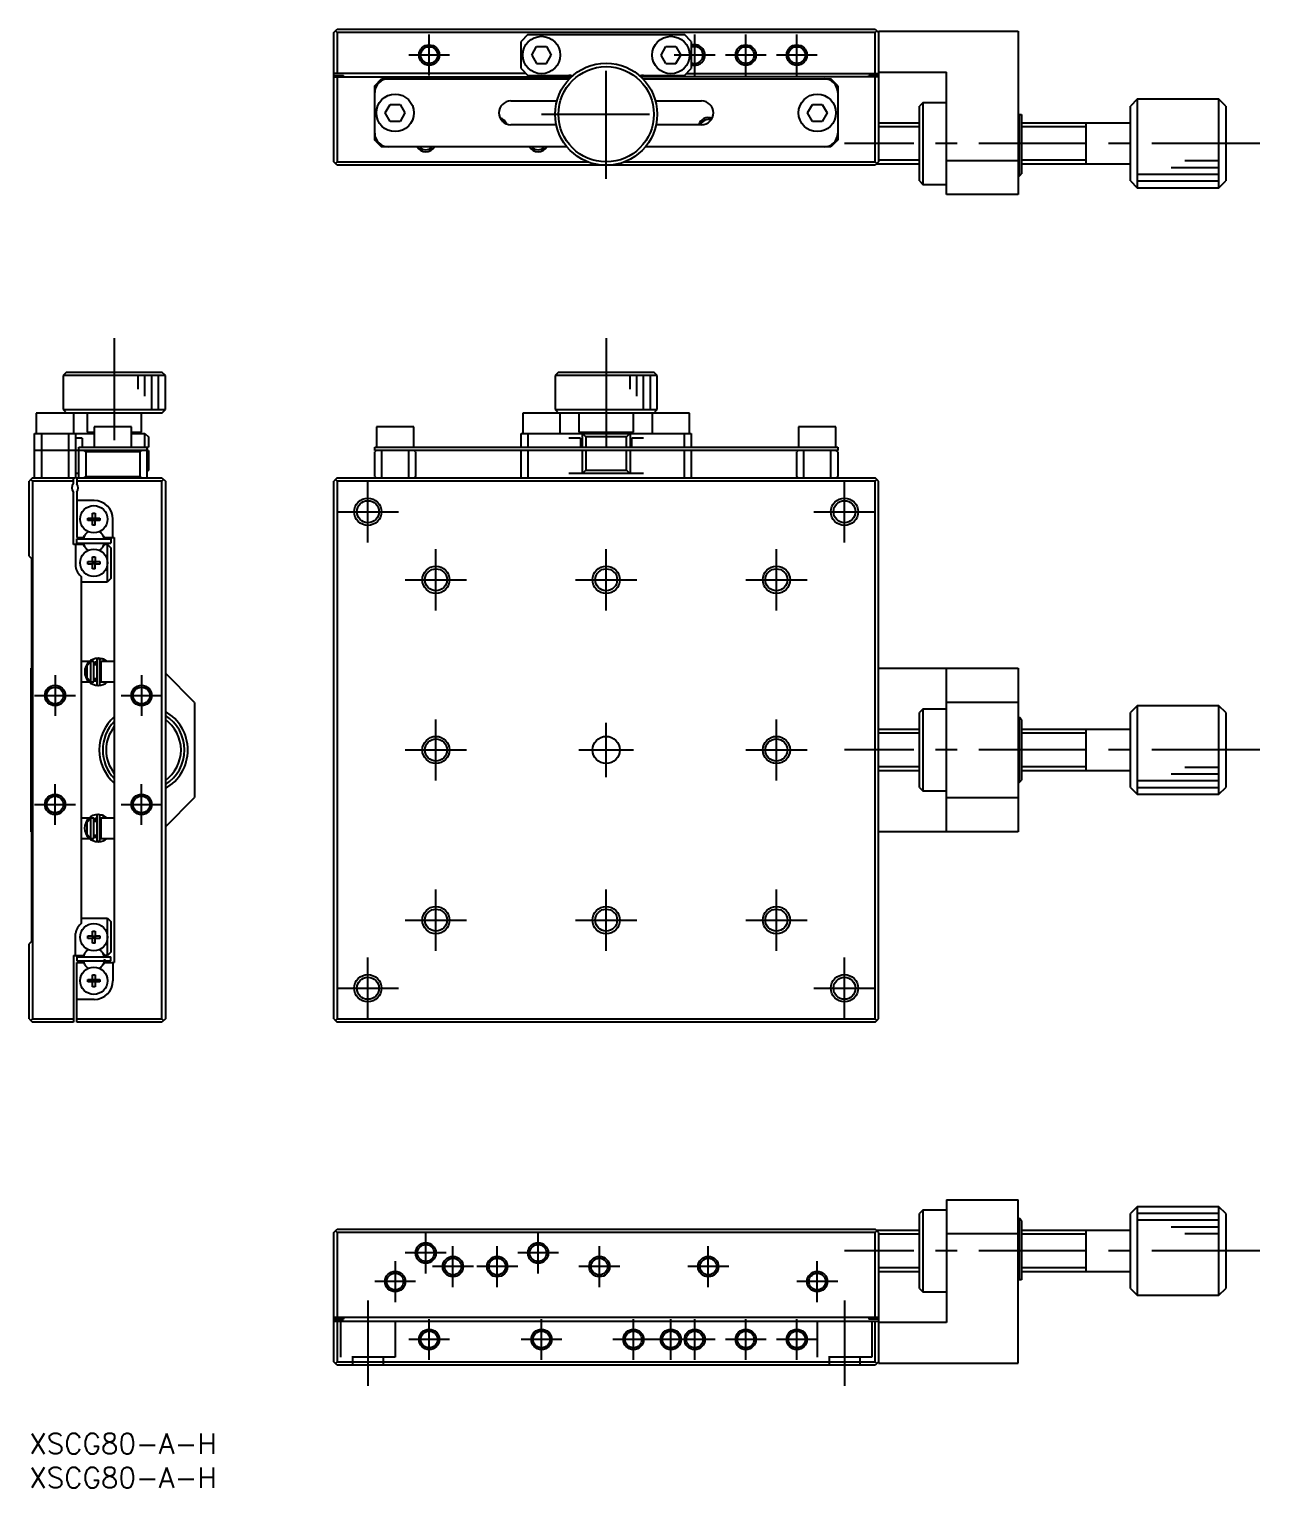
# Model space of a CAD drawing. Extents: x 0 to 374, y -8 to 206.
# Drawn here: x 0 to 180.7, y -8 to 206.3 of the extents above; entities that cross this region are included whole.
import ezdxf

# ---------------------------------------------------------------- set-up
doc = ezdxf.new("R2010")
doc.units = 0
doc.header["$LTSCALE"] = 0.5
doc.linetypes.add('CENTER', pattern=[50.8, 31.75, -6.35, 6.35, -6.35])
doc.linetypes.add('DASHED', pattern=[19.05, 12.7, -6.35])
for name, color, linetype in [('MSM_CENTER', 1, 'CENTER'), ('MSM_CONTINUOUS', 7, 'CONTINUOUS'), ('MSM_DASHED', 4, 'DASHED'), ('MSM_NARROW', 5, 'CONTINUOUS'), ('MSM_PART_NUMBER', 7, 'CONTINUOUS')]:
    doc.layers.add(name, color=color, linetype=linetype)
doc.styles.get("Standard").update_dxf_attribs({"font": 'txt.shx', "height": 3, "bigfont": 'bigfont.shx'})

# ---------------------------------------------------------------- blocks, each defined once
blk = doc.blocks.new('*U2')
at = {"layer": 'MSM_PART_NUMBER'}
blk.add_text('XSCG80-A-H', height=3, dxfattribs=at).set_placement((0, -3))
blk = doc.blocks.new('*U3')
at = {"layer": 'MSM_PART_NUMBER'}
blk.add_text('XSCG80-A-H', height=3, dxfattribs=at).set_placement((0, -8))

msp = doc.modelspace()

# ---------------------------------------------------------------- linework, layer by layer
at = {"layer": 'MSM_CENTER'}
for p, q in [((58.744929, 199.499999), (58.744929, 205.500001)), ((97.744929, 199.499999), (97.744929, 205.500001)), ((105.244929, 199.499999), (105.244929, 205.500001)), ((112.744929, 199.499999), (112.744929, 205.500001)), ((61.744931, 202.5), (55.744928, 202.5)), ((84.744929, 184.3), (84.744929, 203.3)), ((100.744931, 202.5), (94.744928, 202.5)), ((108.244931, 202.5), (102.244928, 202.5)), ((115.744931, 202.5), (109.744928, 202.5)), ((75.244929, 193.8), (94.244929, 193.8)), ((180.744929, 189.5), (119.744929, 189.5)), ((12.5, 160.9), (12.5, 145.9)), ((84.744929, 160.9), (84.744929, 144.9)), ((49.744931, 130.899995), (49.744931, 139.899998)), ((119.744927, 130.899995), (119.744927, 139.899998)), ((45.244929, 135.399998), (54.244931, 135.399998)), ((115.244925, 135.399998), (124.24493, 135.399998)), ((59.744931, 120.899994), (59.744931, 129.899996)), ((84.744929, 120.899994), (84.744929, 129.899996)), ((109.744927, 120.899994), (109.744927, 129.899996)), ((55.244929, 125.399996), (64.244931, 125.399996)), ((80.244927, 125.399996), (89.244929, 125.399996)), ((105.244925, 125.399996), (114.244927, 125.399996)), ((3.8, 111.400001), (3.8, 105.4)), ((16.5, 111.400001), (16.5, 105.4)), ((0.799999, 108.4), (6.800001, 108.4)), ((13.499999, 108.4), (19.500001, 108.4)), ((59.744931, 95.899998), (59.744931, 104.9)), ((84.744929, 96.4), (84.744929, 104.4)), ((109.744927, 95.899998), (109.744927, 104.9)), ((55.244929, 100.4), (64.244931, 100.4)), ((80.744929, 100.4), (88.744929, 100.4)), ((105.244925, 100.4), (114.244927, 100.4)), ((180.744929, 100.4), (119.744929, 100.4)), ((3.799998, 89.400001), (3.8, 95.400002)), ((16.499998, 89.400001), (16.5, 95.400002)), ((0.799998, 92.400002), (6.8, 92.400001)), ((13.499998, 92.400002), (19.5, 92.400001)), ((59.744931, 70.9), (59.744931, 79.900002)), ((84.744929, 70.9), (84.744929, 79.900002)), ((109.744927, 70.9), (109.744927, 79.900002)), ((55.244929, 75.400002), (64.244931, 75.400002)), ((80.244927, 75.400002), (89.244929, 75.400002)), ((105.244925, 75.400002), (114.244927, 75.400002)), ((49.744931, 60.899994), (49.744931, 69.899996)), ((119.744927, 60.899994), (119.744927, 69.899996)), ((45.244929, 65.399996), (54.244931, 65.399996)), ((115.244925, 65.399996), (124.24493, 65.399996)), ((58.244929, 23.499999), (58.244929, 29.500001)), ((74.744929, 23.499999), (74.744929, 29.500001)), ((61.244931, 26.5), (55.244928, 26.5)), ((62.244929, 21.499999), (62.244929, 27.500001)), ((68.744929, 21.499999), (68.744929, 27.500001)), ((77.744931, 26.5), (71.744928, 26.5)), ((83.744929, 21.499999), (83.744929, 27.500001)), ((99.744929, 21.499999), (99.744929, 27.500001)), ((180.744929, 26.8), (119.744929, 26.8)), ((53.744929, 25.3), (53.744929, 19.300001)), ((65.244931, 24.5), (59.244928, 24.5)), ((71.744931, 24.5), (65.744928, 24.5)), ((86.744931, 24.5), (80.744928, 24.5)), ((102.744931, 24.5), (96.744928, 24.5)), ((115.744929, 19.299999), (115.744929, 25.300001)), ((56.744928, 22.3), (50.744929, 22.3)), ((118.744931, 22.3), (112.744928, 22.3)), ((49.744929, 19.5), (49.744929, 7)), ((119.744929, 19.5), (119.744929, 7)), ((58.744929, 10.799999), (58.744929, 16.800001)), ((75.244929, 10.799999), (75.244929, 16.800001)), ((88.744929, 10.799999), (88.744929, 16.800001)), ((94.244929, 10.799999), (94.244929, 16.800001)), ((97.744929, 10.799999), (97.744929, 16.800001)), ((105.244929, 10.799999), (105.244929, 16.800001)), ((112.744929, 10.799999), (112.744929, 16.800001)), ((61.744931, 13.8), (55.744928, 13.8)), ((78.244931, 13.8), (72.244928, 13.8)), ((100.744931, 13.8), (85.744928, 13.8)), ((108.244931, 13.8), (102.244928, 13.8)), ((115.744931, 13.8), (109.744928, 13.8))]:
    msp.add_line(p, q, dxfattribs=at)
at = {"layer": 'MSM_CONTINUOUS'}
for p, q in [((44.744929, 205.8), (45.244929, 206.3)), ((44.744929, 186.8), (44.744929, 205.8)), ((45.244929, 205.8), (44.994929, 206.05)), ((45.244929, 206.3), (124.244929, 206.3)), ((45.244929, 205.8), (45.244929, 199.8)), ((124.244929, 205.8), (45.244929, 205.8)), ((124.244929, 206.3), (124.744929, 205.8)), ((124.494929, 206.05), (124.244929, 205.8)), ((124.244929, 199.8), (124.244929, 205.8)), ((124.744929, 206), (145.244929, 206)), ((124.744929, 206), (124.744929, 186.8)), ((145.244929, 206), (145.244929, 182)), ((73.244929, 205.5), (72.244929, 204.5)), ((72.244929, 200.5), (72.244929, 204.5)), ((73.244929, 205.5), (96.244929, 205.5)), ((73.801554, 202.5), (74.523242, 203.75)), ((74.523242, 203.75), (75.966617, 203.75)), ((75.966617, 203.75), (76.688305, 202.5)), ((92.801554, 202.5), (93.523242, 203.75)), ((93.523242, 203.75), (94.966617, 203.75)), ((94.966617, 203.75), (95.688305, 202.5)), ((97.244929, 204.5), (96.244929, 205.5)), ((97.244929, 204.5), (97.244929, 200.5)), ((73.801554, 202.5), (74.523242, 201.25)), ((75.966617, 201.25), (76.688305, 202.5)), ((93.523242, 201.25), (92.801554, 202.5)), ((94.966617, 201.25), (95.688305, 202.5)), ((72.944929, 199.8), (44.744929, 199.8)), ((44.744929, 199.5), (46.144929, 199.5)), ((44.744929, 199.3), (79.64591, 199.3)), ((45.244929, 199.3), (45.244929, 186.8)), ((46.144929, 199.3), (46.144929, 199.5)), ((72.244929, 200.5), (73.244929, 199.5)), ((73.244929, 199.5), (79.244929, 199.5)), ((74.523242, 201.25), (75.966617, 201.25)), ((124.744929, 199.3), (89.843949, 199.3)), ((90.244929, 199.5), (96.244929, 199.5)), ((93.523242, 201.25), (94.966617, 201.25)), ((96.244929, 199.5), (97.244929, 200.5)), ((96.544929, 199.8), (124.744929, 199.8)), ((124.744929, 199.5), (123.344929, 199.5)), ((123.344929, 199.3), (123.344929, 199.5)), ((124.244929, 186.8), (124.244929, 199.3)), ((124.744929, 200), (134.744929, 200)), ((134.744929, 182), (134.744929, 200)), ((50.744929, 198), (51.744929, 199)), ((50.744929, 190), (50.744929, 198)), ((50.944929, 198.2), (50.944929, 197.87178)), ((51.744929, 199), (79.340302, 199)), ((90.149557, 199), (117.744929, 199)), ((118.744929, 198), (117.744929, 199)), ((118.544929, 197.87178), (118.544929, 198.2)), ((118.744929, 198), (118.744929, 190)), ((52.301554, 194), (53.023242, 195.25)), ((53.023242, 195.25), (54.466617, 195.25)), ((54.466617, 195.25), (55.188305, 194)), ((70.744929, 195.75), (77.502865, 195.75)), ((91.986994, 195.75), (98.744929, 195.75)), ((114.301554, 194), (115.023242, 195.25)), ((115.023242, 195.25), (116.466617, 195.25)), ((116.466617, 195.25), (117.188305, 194)), ((131.244929, 195.5), (130.744929, 195)), ((131.244929, 195.5), (131.244929, 183.5)), ((134.744929, 195.5), (131.244929, 195.5)), ((162.744929, 196), (161.744929, 195)), ((162.744929, 196), (162.744929, 183)), ((174.744929, 196), (162.744929, 196)), ((174.744929, 183), (174.744929, 196)), ((175.744929, 195), (174.744929, 196)), ((53.023242, 192.75), (52.301554, 194)), ((55.188305, 194), (54.466617, 192.75)), ((115.023242, 192.75), (114.301554, 194)), ((117.188305, 194), (116.466617, 192.75)), ((130.744929, 184), (130.744929, 195)), ((145.244929, 193.75), (145.744929, 193.75)), ((145.444929, 184.75), (145.444929, 193.75)), ((145.744929, 193.75), (145.744929, 185.05)), ((161.744929, 184), (161.744929, 195)), ((175.744929, 195), (175.744929, 184)), ((54.466617, 192.75), (53.023242, 192.75)), ((77.406844, 192.25), (70.744929, 192.25)), ((98.744929, 192.25), (92.083015, 192.25)), ((116.466617, 192.75), (115.023242, 192.75)), ((130.744929, 192.5), (124.744929, 192.5)), ((161.744929, 192.5), (145.744929, 192.5)), ((155.244929, 186.499995), (155.244929, 192.500005)), ((50.944929, 189.8), (50.744929, 190)), ((50.944929, 190.12822), (50.944929, 189.8)), ((50.944929, 189.8), (51.744929, 189)), ((78.982118, 189), (51.744929, 189)), ((117.744929, 189), (90.507741, 189)), ((118.544929, 189.8), (117.744929, 189)), ((118.544929, 189.8), (118.544929, 190.12822)), ((118.544929, 189.8), (118.744929, 190)), ((45.244929, 186.3), (44.744929, 186.8)), ((45.244929, 186.8), (44.994929, 186.55)), ((45.244929, 186.8), (82.052347, 186.8)), ((87.437512, 186.8), (124.244929, 186.8)), ((124.494929, 186.55), (124.244929, 186.8)), ((124.744929, 186.8), (124.244929, 186.3)), ((124.444929, 186.5), (130.744929, 186.5)), ((134.744929, 187), (145.244929, 187)), ((145.744929, 186.5), (161.744929, 186.5)), ((124.244929, 186.3), (45.244929, 186.3)), ((145.244929, 184.75), (145.444929, 184.75)), ((145.444929, 184.75), (145.744929, 185.05)), ((130.744929, 184), (131.244929, 183.5)), ((131.244929, 183.5), (134.744929, 183.5)), ((161.744929, 184), (162.744929, 183)), ((162.744929, 183), (174.744929, 183)), ((174.744929, 183), (175.744929, 184)), ((145.244929, 182), (134.744929, 182)), ((5.5, 155.9), (5, 155.4)), ((20, 155.4), (5, 155.4)), ((5, 155.4), (5, 150.4)), ((5.5, 155.9), (19.5, 155.9)), ((20, 155.4), (19.5, 155.9)), ((20, 150.4), (20, 155.4)), ((77.744929, 155.9), (77.244929, 155.4)), ((92.244929, 155.4), (77.244929, 155.4)), ((77.244929, 155.4), (77.244929, 150.4)), ((77.744929, 155.9), (91.744929, 155.9)), ((92.244929, 155.4), (91.744929, 155.9)), ((92.244929, 150.4), (92.244929, 155.4)), ((5, 150.4), (20, 150.4)), ((5, 150.4), (5.5, 149.9)), ((19.5, 149.9), (20, 150.4)), ((77.244929, 150.4), (92.244929, 150.4)), ((77.244929, 150.4), (77.744929, 149.9)), ((91.744929, 149.9), (92.244929, 150.4)), ((19.5, 149.9), (1.05, 149.9)), ((1.05, 149.9), (1.05, 146.9)), ((6.55, 146.9), (6.55, 149.9)), ((8.5, 149.9), (8.5, 147.1)), ((15.05, 147.9), (9.55, 147.9)), ((9.55, 147.9), (9.55, 144.9)), ((15.05, 144.9), (15.05, 147.9)), ((16.5, 147.1), (16.5, 149.9)), ((56.494929, 147.9), (50.994929, 147.9)), ((50.994929, 147.9), (50.994929, 144.9)), ((56.494929, 144.9), (56.494929, 147.9)), ((96.994929, 149.9), (72.494929, 149.9)), ((72.494929, 149.9), (72.494929, 146.9)), ((77.994929, 146.9), (77.994929, 149.9)), ((80.744929, 149.9), (80.744929, 147.1)), ((88.744929, 147.1), (88.744929, 149.9)), ((91.494929, 149.9), (91.494929, 146.9)), ((96.994929, 146.9), (96.994929, 149.9)), ((118.494929, 147.9), (112.994929, 147.9)), ((112.994929, 147.9), (112.994929, 144.9)), ((118.494929, 144.9), (118.494929, 147.9)), ((0.8, 146.9), (9.55, 146.9)), ((0.8, 140.4), (0.8, 146.9)), ((1.8, 146.9), (1.8, 140.4)), ((5.8, 140.4), (5.8, 146.9)), ((6.8, 146.9), (6.8, 140.4)), ((7.8, 146.2), (6.8, 146.2)), ((7.8, 146.2), (7.8, 144.9)), ((8.5, 147.1), (9.55, 147.1)), ((8.5, 147.1), (8.7, 146.9)), ((15.05, 147.1), (16.5, 147.1)), ((15.05, 146.9), (17, 146.9)), ((16.3, 146.9), (16.5, 147.1)), ((17, 144.9), (17, 146.9)), ((17, 146.9), (17.5, 146.4)), ((17.5, 146.4), (17.5, 144.9)), ((72.244929, 144.9), (72.244929, 146.9)), ((72.244929, 146.9), (97.244929, 146.9)), ((73.244929, 146.9), (73.244929, 144.9)), ((80.97698, 146.2), (79.244929, 146.2)), ((80.744929, 147.1), (88.744929, 147.1)), ((80.744929, 147.1), (80.944929, 146.9)), ((80.97698, 146.2), (80.97698, 144.9)), ((81.244929, 146.9), (81.744929, 146.4)), ((81.244929, 144.9), (81.244929, 146.9)), ((81.744929, 146.4), (81.744929, 144.9)), ((87.744929, 146.4), (81.744929, 146.4)), ((88.244929, 146.9), (87.744929, 146.4)), ((87.744929, 144.9), (87.744929, 146.4)), ((88.244929, 146.9), (88.244929, 144.9)), ((90.244929, 146.2), (88.512879, 146.2)), ((88.512879, 144.9), (88.512879, 146.2)), ((88.544929, 146.9), (88.744929, 147.1)), ((96.244929, 144.9), (96.244929, 146.9)), ((97.244929, 146.9), (97.244929, 144.9)), ((17.5, 144.4), (0.8, 144.4)), ((7.3, 140.4), (7.3, 144.9)), ((7.3, 144.9), (17.5, 144.9)), ((8.3, 144.2), (8.1, 144.4)), ((16.3, 144.2), (8.3, 144.2)), ((8.3, 144.2), (8.3, 140.6)), ((16.5, 144.4), (16.3, 144.2)), ((16.3, 140.6), (16.3, 144.2)), ((17.3, 144.9), (17.3, 140.4)), ((17.5, 144.4), (17.5, 141.5)), ((50.744929, 144.4), (50.744929, 144.9)), ((50.744929, 144.9), (118.744929, 144.9)), ((50.944929, 144.4), (50.744929, 144.2)), ((118.744929, 144.4), (50.744929, 144.4)), ((50.744929, 140.6), (50.744929, 144.2)), ((51.744929, 144.4), (51.744929, 140.4)), ((55.744929, 140.4), (55.744929, 144.4)), ((56.744929, 144.2), (56.544929, 144.4)), ((56.744929, 144.2), (56.744929, 140.6)), ((72.244929, 140.4), (72.244929, 144.4)), ((73.244929, 144.4), (73.244929, 140.4)), ((81.244929, 141), (81.244929, 144.4)), ((81.744929, 144.4), (81.744929, 141.5)), ((87.744929, 141.5), (87.744929, 144.4)), ((88.244929, 144.4), (88.244929, 141)), ((96.244929, 140.4), (96.244929, 144.4)), ((97.244929, 144.4), (97.244929, 140.4)), ((112.944929, 144.4), (112.744929, 144.2)), ((112.744929, 140.6), (112.744929, 144.2)), ((113.744929, 144.4), (113.744929, 140.4)), ((117.744929, 140.4), (117.744929, 144.4)), ((118.744929, 144.2), (118.544929, 144.4)), ((118.744929, 144.9), (118.744929, 144.4)), ((118.744929, 144.2), (118.744929, 140.6)), ((17.5, 141.5), (17.3, 141.3)), ((81.744929, 141.5), (81.244929, 141)), ((81.744929, 141.5), (87.744929, 141.5)), ((87.744929, 141.5), (88.244929, 141)), ((0.5, 140.4), (0, 139.9)), ((0, 128.9), (0, 139.9)), ((0.5, 139.9), (0.25, 140.15)), ((0.5, 140.4), (6.8, 140.4)), ((0.5, 139.9), (0.5, 60.9)), ((6.5, 139.9), (0.5, 139.9)), ((6.5, 139.561438), (6.5, 140.4)), ((7.3, 141), (6.8, 141)), ((7, 140.4), (19.5, 140.4)), ((7, 140.4), (7, 139.5)), ((19.5, 139.9), (7, 139.9)), ((8.1, 140.4), (8.3, 140.6)), ((8.3, 140.6), (16.3, 140.6)), ((16.3, 140.6), (16.5, 140.4)), ((19.5, 140.4), (20, 139.9)), ((19.75, 140.15), (19.5, 139.9)), ((19.5, 60.9), (19.5, 139.9)), ((20, 139.9), (20, 60.9)), ((45.244929, 140.4), (44.744929, 139.9)), ((44.744929, 60.9), (44.744929, 139.9)), ((45.244929, 139.9), (44.994929, 140.15)), ((45.244929, 140.4), (124.244929, 140.4)), ((45.244929, 139.9), (45.244929, 60.9)), ((124.244929, 139.9), (45.244929, 139.9)), ((50.744929, 140.6), (50.944929, 140.4)), ((56.744929, 140.6), (56.544929, 140.4)), ((90.244929, 141), (79.244929, 141)), ((112.944929, 140.4), (112.744929, 140.6)), ((118.744929, 140.6), (118.544929, 140.4)), ((124.744929, 139.9), (124.244929, 140.4)), ((124.494929, 140.15), (124.244929, 139.9)), ((124.244929, 60.9), (124.244929, 139.9)), ((124.744929, 60.9), (124.744929, 139.9)), ((6.5, 130.6), (6.5, 138.238562)), ((7, 138.3), (7, 131.6)), ((9.55, 137.05), (7, 137.05)), ((9.32, 135.186361), (9.68, 135.186361)), ((9.32, 134.48), (9.32, 135.186361)), ((9.68, 135.186361), (9.68, 134.48)), ((8.613639, 134.48), (9.32, 134.48)), ((8.613639, 134.12), (8.613639, 134.48)), ((9.32, 134.12), (8.613639, 134.12)), ((9.330372, 134.469628), (9.32, 134.48)), ((9.330372, 134.130372), (9.32, 134.12)), ((9.32, 133.413639), (9.32, 134.12)), ((9.68, 133.413639), (9.32, 133.413639)), ((9.330372, 134.130372), (9.330372, 134.469628)), ((9.330372, 134.469628), (9.669628, 134.469628)), ((9.669628, 134.130372), (9.330372, 134.130372)), ((9.669628, 134.469628), (9.68, 134.48)), ((9.669628, 134.469628), (9.669628, 134.130372)), ((9.669628, 134.130372), (9.68, 134.12)), ((9.68, 134.48), (10.386361, 134.48)), ((10.386361, 134.12), (9.68, 134.12)), ((9.68, 133.413639), (9.68, 134.12)), ((10.386361, 134.48), (10.386361, 134.12)), ((12.3, 131.6), (12.3, 134.3)), ((7, 131.6), (7.955588, 131.6)), ((7, 131.4), (12, 131.4)), ((7, 130.8), (7, 131.4)), ((7, 130.8), (12, 130.8)), ((7.955588, 131.6), (8.125185, 131.89375)), ((10.874815, 131.89375), (11.044412, 131.6)), ((11.044412, 131.6), (12.5, 131.6)), ((12, 131.4), (12, 130.8)), ((12.5, 131.6), (12.5, 69.2)), ((0, 128.9), (0.35, 128.55)), ((7.955588, 130.6), (6.5, 130.6)), ((6.8, 130.6), (6.8, 127.377985)), ((8.125185, 130.30625), (7.955588, 130.6)), ((9.32, 128.786361), (9.68, 128.786361)), ((9.32, 128.08), (9.32, 128.786361)), ((9.68, 128.786361), (9.68, 128.08)), ((11.044412, 130.6), (10.874815, 130.30625)), ((11.5, 130.6), (11.044412, 130.6)), ((11.5, 125.1), (11.5, 130.6)), ((11.5, 130.6), (12, 130.1)), ((12, 130.1), (12, 125.6)), ((0.35, 128.55), (0.35, 72.25)), ((8.613639, 128.08), (9.32, 128.08)), ((8.613639, 127.72), (8.613639, 128.08)), ((9.32, 127.72), (8.613639, 127.72)), ((9.330372, 128.069628), (9.32, 128.08)), ((9.330372, 127.730372), (9.32, 127.72)), ((9.32, 127.013639), (9.32, 127.72)), ((9.68, 127.013639), (9.32, 127.013639)), ((9.330372, 127.730372), (9.330372, 128.069628)), ((9.330372, 128.069628), (9.669628, 128.069628)), ((9.669628, 127.730372), (9.330372, 127.730372)), ((9.669628, 128.069628), (9.68, 128.08)), ((9.669628, 128.069628), (9.669628, 127.730372)), ((9.669628, 127.730372), (9.68, 127.72)), ((9.68, 128.08), (10.386361, 128.08)), ((10.386361, 127.72), (9.68, 127.72)), ((9.68, 127.013639), (9.68, 127.72)), ((10.386361, 128.08), (10.386361, 127.72)), ((7.7, 74.979062), (7.7, 125.820938)), ((7.7, 125.1), (11.5, 125.1)), ((12, 125.6), (11.5, 125.1)), ((9.929734, 113.656687), (9.929734, 110.106687)), ((10.934774, 113.722168), (10.183375, 113.88022)), ((10.370978, 113.725538), (10.369147, 113.72476)), ((10.404279, 113.738664), (10.370978, 113.725538)), ((10.379734, 110.106687), (10.379734, 113.656687)), ((10.438183, 113.75011), (10.404279, 113.738664)), ((10.472605, 113.759848), (10.438183, 113.75011)), ((10.507462, 113.767854), (10.472605, 113.759848)), ((10.542669, 113.774109), (10.507462, 113.767854)), ((10.578139, 113.778598), (10.542669, 113.774109)), ((10.613786, 113.78131), (10.578139, 113.778598)), ((10.649523, 113.782239), (10.613786, 113.78131)), ((10.685263, 113.781381), (10.649523, 113.782239)), ((10.720918, 113.77874), (10.685263, 113.781381)), ((10.756401, 113.77432), (10.720918, 113.77874)), ((10.791625, 113.768133), (10.756401, 113.77432)), ((10.826504, 113.760192), (10.791625, 113.768133)), ((10.860953, 113.750517), (10.826504, 113.760192)), ((10.935138, 113.722019), (10.826769, 113.399973)), ((10.894885, 113.739132), (10.860953, 113.750517)), ((10.896305, 113.585121), (10.890622, 113.569603)), ((10.926472, 113.726795), (10.894885, 113.739132)), ((10.901647, 113.600241), (10.896305, 113.585121)), ((10.906614, 113.614871), (10.901647, 113.600241)), ((10.911176, 113.628922), (10.906614, 113.614871)), ((10.915306, 113.64231), (10.911176, 113.628922)), ((10.918978, 113.654954), (10.915306, 113.64231)), ((10.922172, 113.666776), (10.918978, 113.654954)), ((10.924866, 113.677707), (10.922172, 113.666776)), ((10.927046, 113.687679), (10.924866, 113.677707)), ((10.925041, 113.727091), (10.927182, 113.726402)), ((11.454354, 113.400169), (10.926, 113.725868)), ((10.928697, 113.696633), (10.927046, 113.687679)), ((10.927182, 113.726402), (10.928795, 113.724461)), ((10.92981, 113.704514), (10.928697, 113.696633)), ((10.928795, 113.724461), (10.929869, 113.721278)), ((10.930378, 113.711275), (10.92981, 113.704514)), ((10.929869, 113.721278), (10.930398, 113.716874)), ((10.930398, 113.716874), (10.930378, 113.711275)), ((10.968328, 113.707587), (10.934774, 113.722168)), ((0.3, 88.4), (0.3, 112.4)), ((0.3, 112.4), (0.35, 112.4)), ((8.854616, 113.4), (7.7, 113.4)), ((8.5, 112.816515), (9, 113.345683)), ((8.5, 110.983485), (8.5, 112.816515)), ((9, 113.4), (9, 110.4)), ((9.5, 113.4), (9, 113.4)), ((9.499962, 113.287421), (9.929682, 113.416292)), ((9.5, 110.4), (9.5, 113.4)), ((9.929734, 112.9), (9.5, 112.9)), ((9.7, 112.9), (9.7, 113.364547)), ((10.379734, 113.057136), (10.499992, 113.285853)), ((10.5, 112.9), (10.379734, 112.9)), ((10.5, 113.4), (10.5, 110.4)), ((12.5, 113.4), (10.5, 113.4)), ((10.823255, 113.413593), (10.816368, 113.4)), ((10.830241, 113.427825), (10.823255, 113.413593)), ((10.837285, 113.44261), (10.830241, 113.427825)), ((10.844342, 113.457857), (10.837285, 113.44261)), ((10.851372, 113.473476), (10.844342, 113.457857)), ((10.858331, 113.48937), (10.851372, 113.473476)), ((10.865177, 113.505446), (10.858331, 113.48937)), ((10.871869, 113.521604), (10.865177, 113.505446)), ((10.878366, 113.537748), (10.871869, 113.521604)), ((10.88463, 113.55378), (10.878366, 113.537748)), ((10.890622, 113.569603), (10.88463, 113.55378)), ((24.3, 107.4), (20, 111.7)), ((124.744929, 112.4), (145.244929, 112.4)), ((134.744929, 88.4), (134.744929, 112.4)), ((145.244929, 112.4), (145.244929, 88.4)), ((7.7, 110.4), (8.813018, 110.4)), ((9, 110.454317), (8.5, 110.983485)), ((8.813237, 110.4), (8.813381, 110.4)), ((9, 110.4), (9.5, 110.4)), ((9.5, 110.9), (9.929734, 110.9)), ((9.7, 110.4), (9.7, 110.9)), ((10.379734, 110.9), (10.5, 110.9)), ((10.499955, 110.477547), (10.379734, 110.706239)), ((10.504428, 110.370725), (10.379752, 110.347069)), ((10.5, 110.4), (12.5, 110.4)), ((10.611234, 110.399626), (10.504428, 110.370725)), ((10.867694, 110.01497), (10.868847, 110.015339)), ((10.868847, 110.015339), (10.871163, 110.016086)), ((10.871163, 110.016086), (10.872361, 110.016475)), ((10.872361, 110.016475), (10.873995, 110.017011)), ((10.873995, 110.017011), (10.874935, 110.017321)), ((10.874935, 110.017321), (10.876421, 110.017814)), ((10.876421, 110.017814), (10.877352, 110.018125)), ((10.877352, 110.018125), (10.879482, 110.018841)), ((10.879482, 110.018841), (10.926472, 110.03658)), ((10.922892, 110.036642), (10.925041, 110.036284)), ((10.925041, 110.036284), (10.924722, 110.037059)), ((10.926472, 110.03658), (10.925041, 110.036284)), ((10.926216, 110.037597), (10.956471, 110.050553)), ((24.3, 107.4), (24.3, 93.4)), ((145.244929, 107.4), (134.744929, 107.4)), ((131.244929, 106.4), (130.744929, 105.9)), ((130.744929, 94.9), (130.744929, 105.9)), ((131.244929, 106.4), (131.244929, 94.4)), ((134.744929, 106.4), (131.244929, 106.4)), ((145.444929, 105.15), (145.244929, 105.15)), ((145.444929, 95.65), (145.444929, 105.15)), ((145.744929, 104.85), (145.444929, 105.15)), ((162.744929, 106.9), (161.744929, 105.9)), ((161.744929, 94.9), (161.744929, 105.9)), ((162.744929, 106.9), (162.744929, 93.9)), ((174.744929, 106.9), (162.744929, 106.9)), ((174.744929, 93.9), (174.744929, 106.9)), ((175.744929, 105.9), (174.744929, 106.9)), ((175.744929, 105.9), (175.744929, 94.9)), ((130.74491, 103.4), (124.744929, 103.4)), ((145.744929, 104.85), (145.744929, 95.95)), ((161.744929, 103.4), (145.744949, 103.4)), ((155.244929, 97.399995), (155.244929, 103.400005)), ((124.744929, 97.4), (130.74491, 97.4)), ((145.744949, 97.4), (161.744929, 97.4)), ((130.744929, 94.9), (131.244929, 94.4)), ((131.244929, 94.4), (134.744929, 94.4)), ((145.244929, 95.65), (145.444929, 95.65)), ((145.444929, 95.65), (145.744929, 95.95)), ((161.744929, 94.9), (162.744929, 93.9)), ((174.744929, 93.9), (175.744929, 94.9)), ((20, 89.1), (24.3, 93.4)), ((134.744929, 93.4), (145.244929, 93.4)), ((162.744929, 93.9), (174.744929, 93.9)), ((8.802568, 90.4), (7.7, 90.4)), ((8.5, 89.816515), (9, 90.345683)), ((8.80354, 90.4), (8.803437, 90.4)), ((9, 90.4), (9, 87.4)), ((9.5, 90.4), (9, 90.4)), ((9.49995, 90.329353), (9.920454, 90.453976)), ((9.5, 87.4), (9.5, 90.4)), ((9.68565, 90.4), (9.685503, 90.4)), ((9.685872, 90.4), (9.685728, 90.4)), ((9.7, 90.4), (9.685894, 90.4)), ((9.7, 89.9), (9.7, 90.4)), ((9.920506, 90.694371), (9.920506, 87.144371)), ((10.9591, 90.74527), (10.174146, 90.917904)), ((10.36175, 90.763221), (10.359919, 90.762443)), ((10.395051, 90.776348), (10.36175, 90.763221)), ((10.370506, 87.144371), (10.370506, 90.694371)), ((10.370506, 90.094819), (10.499969, 90.329525)), ((10.428954, 90.787794), (10.395051, 90.776348)), ((10.463376, 90.797531), (10.428954, 90.787794)), ((10.498233, 90.805537), (10.463376, 90.797531)), ((10.53344, 90.811792), (10.498233, 90.805537)), ((10.5, 90.4), (10.5, 87.4)), ((12.5, 90.4), (10.5, 90.4)), ((10.56891, 90.816281), (10.53344, 90.811792)), ((10.604558, 90.818994), (10.56891, 90.816281)), ((10.640295, 90.819922), (10.604558, 90.818994)), ((10.676034, 90.819065), (10.640295, 90.819922)), ((10.711689, 90.816423), (10.676034, 90.819065)), ((10.747172, 90.812004), (10.711689, 90.816423)), ((10.782397, 90.805816), (10.747172, 90.812004)), ((10.817276, 90.797876), (10.782397, 90.805816)), ((10.793627, 90.412371), (10.786596, 90.4)), ((10.800933, 90.425823), (10.793627, 90.412371)), ((10.92591, 90.759702), (10.797093, 90.399972)), ((10.80846, 90.440255), (10.800933, 90.425823)), ((10.816151, 90.455559), (10.80846, 90.440255)), ((10.82395, 90.471621), (10.816151, 90.455559)), ((10.851725, 90.788201), (10.817276, 90.797876)), ((10.831797, 90.488321), (10.82395, 90.471621)), ((10.839634, 90.505534), (10.831797, 90.488321)), ((10.847403, 90.523131), (10.839634, 90.505534)), ((10.855044, 90.54098), (10.847403, 90.523131)), ((10.885656, 90.776815), (10.851725, 90.788201)), ((10.862502, 90.558949), (10.855044, 90.54098)), ((10.86972, 90.576902), (10.862502, 90.558949)), ((10.876644, 90.594705), (10.86972, 90.576902)), ((10.883223, 90.612226), (10.876644, 90.594705)), ((10.889408, 90.629332), (10.883223, 90.612226)), ((10.917243, 90.764478), (10.885656, 90.776815)), ((10.895151, 90.645897), (10.889408, 90.629332)), ((10.90041, 90.661796), (10.895151, 90.645897)), ((10.905147, 90.676911), (10.90041, 90.661796)), ((10.909324, 90.691128), (10.905147, 90.676911)), ((10.912912, 90.704341), (10.909324, 90.691128)), ((10.915883, 90.716451), (10.912912, 90.704341)), ((10.915812, 90.764774), (10.918161, 90.76393)), ((10.918215, 90.727367), (10.915883, 90.716451)), ((11.487977, 90.400152), (10.916771, 90.763551)), ((10.918161, 90.76393), (10.919855, 90.761537)), ((10.919891, 90.737009), (10.918215, 90.727367)), ((10.919855, 90.761537), (10.92088, 90.757614)), ((10.920898, 90.745304), (10.919891, 90.737009)), ((10.92088, 90.757614), (10.921228, 90.752189)), ((10.921228, 90.752189), (10.920898, 90.745304)), ((0.35, 88.4), (0.3, 88.4)), ((8.5, 87.983485), (8.5, 89.816515)), ((9, 87.454317), (8.5, 87.983485)), ((9.920506, 89.9), (9.5, 89.9)), ((9.5, 87.9), (9.920506, 87.9)), ((9.7, 87.434103), (9.7, 87.9)), ((10.5, 89.9), (10.370506, 89.9)), ((10.370506, 87.9), (10.5, 87.9)), ((145.244929, 88.4), (124.744929, 88.4)), ((7.7, 87.4), (8.84661, 87.4)), ((8.847358, 87.4), (8.84746, 87.4)), ((9, 87.4), (9.5, 87.4)), ((10.499959, 87.509223), (10.370506, 87.743923)), ((10.500014, 87.409537), (10.370524, 87.384753)), ((10.5, 87.4), (12.5, 87.4)), ((10.858465, 87.052653), (10.859619, 87.053022)), ((10.859619, 87.053022), (10.861935, 87.053769)), ((10.861935, 87.053769), (10.863132, 87.054159)), ((10.863132, 87.054159), (10.864766, 87.054694)), ((10.864766, 87.054694), (10.865707, 87.055004)), ((10.865707, 87.055004), (10.867192, 87.055497)), ((10.867192, 87.055497), (10.868124, 87.055808)), ((10.868124, 87.055808), (10.870254, 87.056524)), ((10.870254, 87.056524), (10.917243, 87.074264)), ((10.913664, 87.074326), (10.915812, 87.073967)), ((10.915812, 87.073967), (10.915494, 87.074743)), ((10.917243, 87.074264), (10.915812, 87.073967)), ((10.916987, 87.075281), (10.947243, 87.088237)), ((7.7, 75.7), (11.5, 75.7)), ((11.5, 70.2), (11.5, 75.7)), ((11.5, 75.7), (12, 75.2)), ((12, 75.2), (12, 70.7)), ((6.8, 70.2), (6.8, 73.422015)), ((8.613639, 73.08), (9.32, 73.08)), ((8.613639, 72.72), (8.613639, 73.08)), ((9.32, 73.786361), (9.68, 73.786361)), ((9.32, 73.08), (9.32, 73.786361)), ((9.330372, 73.069628), (9.32, 73.08)), ((9.330372, 72.730372), (9.330372, 73.069628)), ((9.330372, 73.069628), (9.669628, 73.069628)), ((9.669628, 73.069628), (9.68, 73.08)), ((9.669628, 73.069628), (9.669628, 72.730372)), ((9.68, 73.786361), (9.68, 73.08)), ((9.68, 73.08), (10.386361, 73.08)), ((10.386361, 73.08), (10.386361, 72.72)), ((0.35, 72.25), (0, 71.9)), ((0, 60.9), (0, 71.9)), ((9.32, 72.72), (8.613639, 72.72)), ((9.330372, 72.730372), (9.32, 72.72)), ((9.32, 72.013639), (9.32, 72.72)), ((9.68, 72.013639), (9.32, 72.013639)), ((9.669628, 72.730372), (9.330372, 72.730372)), ((9.669628, 72.730372), (9.68, 72.72)), ((10.386361, 72.72), (9.68, 72.72)), ((9.68, 72.013639), (9.68, 72.72)), ((6.5, 70.2), (7.955588, 70.2)), ((6.5, 70.2), (6.5, 60.4)), ((7, 70), (12, 70)), ((7, 70), (7, 69.4)), ((7, 69.4), (12, 69.4)), ((7, 60.4), (7, 69.2)), ((7, 69.2), (7.955588, 69.2)), ((8.125185, 70.49375), (7.955588, 70.2)), ((7.955588, 69.2), (8.125185, 68.90625)), ((11.044412, 70.2), (10.874815, 70.49375)), ((10.874815, 68.90625), (11.044412, 69.2)), ((11.5, 70.2), (11.044412, 70.2)), ((11.044412, 69.2), (12.5, 69.2)), ((12, 70.7), (11.5, 70.2)), ((12, 69.4), (12, 70)), ((12.3, 69.2), (12.3, 66.5)), ((8.613639, 66.68), (9.32, 66.68)), ((8.613639, 66.32), (8.613639, 66.68)), ((9.32, 67.386361), (9.68, 67.386361)), ((9.32, 66.68), (9.32, 67.386361)), ((9.330372, 66.669628), (9.32, 66.68)), ((9.330372, 66.330372), (9.330372, 66.669628)), ((9.330372, 66.669628), (9.669628, 66.669628)), ((9.669628, 66.669628), (9.68, 66.68)), ((9.669628, 66.669628), (9.669628, 66.330372)), ((9.68, 67.386361), (9.68, 66.68)), ((9.68, 66.68), (10.386361, 66.68)), ((10.386361, 66.68), (10.386361, 66.32)), ((9.32, 66.32), (8.613639, 66.32)), ((9.330372, 66.330372), (9.32, 66.32)), ((9.32, 65.613639), (9.32, 66.32)), ((9.68, 65.613639), (9.32, 65.613639)), ((9.669628, 66.330372), (9.330372, 66.330372)), ((9.669628, 66.330372), (9.68, 66.32)), ((9.68, 66.32), (9.68, 65.613639)), ((10.386361, 66.32), (9.68, 66.32)), ((9.55, 63.75), (7, 63.75)), ((0, 60.9), (0.5, 60.4)), ((0.25, 60.65), (0.5, 60.9)), ((0.5, 60.9), (6.5, 60.9)), ((6.5, 60.4), (0.5, 60.4)), ((7, 60.9), (19.5, 60.9)), ((19.5, 60.4), (7, 60.4)), ((19.5, 60.9), (19.75, 60.65)), ((20, 60.9), (19.5, 60.4)), ((44.744929, 60.9), (45.244929, 60.4)), ((45.244929, 60.9), (44.994929, 60.65)), ((45.244929, 60.9), (124.244929, 60.9)), ((124.244929, 60.4), (45.244929, 60.4)), ((124.494929, 60.65), (124.244929, 60.9)), ((124.244929, 60.4), (124.744929, 60.9)), ((134.744929, 34.3), (145.244929, 34.3)), ((134.744929, 34.3), (134.744929, 16.3)), ((145.244929, 10.3), (145.244929, 34.3)), ((131.244929, 32.8), (130.744929, 32.3)), ((130.744929, 21.3), (130.744929, 32.3)), ((131.244929, 32.8), (131.244929, 20.8)), ((134.744929, 32.8), (131.244929, 32.8)), ((162.744929, 33.3), (161.744929, 32.3)), ((161.744929, 21.3), (161.744929, 32.3)), ((162.744929, 33.3), (162.744929, 20.3)), ((174.744929, 33.3), (162.744929, 33.3)), ((174.744929, 20.3), (174.744929, 33.3)), ((175.744929, 32.3), (174.744929, 33.3)), ((175.744929, 32.3), (175.744929, 21.3)), ((145.444929, 31.55), (145.244929, 31.55)), ((145.444929, 22.55), (145.444929, 31.55)), ((145.744929, 31.25), (145.444929, 31.55)), ((145.744929, 31.25), (145.744929, 22.55)), ((44.744929, 29.5), (45.244929, 30)), ((44.744929, 10.5), (44.744929, 29.5)), ((44.994929, 29.75), (45.244929, 29.5)), ((45.244929, 30), (124.244929, 30)), ((45.244929, 29.5), (45.244929, 17)), ((124.244929, 29.5), (45.244929, 29.5)), ((124.744929, 29.5), (124.244929, 30)), ((124.244929, 29.5), (124.494929, 29.75)), ((124.244929, 17), (124.244929, 29.5)), ((130.744929, 29.8), (124.444929, 29.8)), ((124.744929, 29.5), (124.744929, 10.3)), ((145.244929, 29.3), (134.744929, 29.3)), ((161.744929, 29.8), (145.744929, 29.8)), ((155.244929, 23.799995), (155.244929, 29.800005)), ((124.744929, 23.8), (130.744929, 23.8)), ((145.744929, 23.8), (161.744929, 23.8)), ((145.744929, 22.55), (145.244929, 22.55)), ((130.744929, 21.3), (131.244929, 20.8)), ((131.244929, 20.8), (134.744929, 20.8)), ((161.744929, 21.3), (162.744929, 20.3)), ((162.744929, 20.3), (174.744929, 20.3)), ((174.744929, 20.3), (175.744929, 21.3)), ((124.744929, 17), (44.744929, 17)), ((44.744929, 16.8), (46.144929, 16.8)), ((44.744929, 16.5), (124.744929, 16.5)), ((45.244929, 16.5), (45.244929, 10.5)), ((46.144929, 17), (46.144929, 16.8)), ((123.344929, 17), (123.344929, 16.8)), ((124.744929, 16.8), (123.344929, 16.8)), ((124.244929, 10.5), (124.244929, 16.5)), ((134.744929, 16.3), (124.744929, 16.3)), ((45.244929, 10), (44.744929, 10.5)), ((44.994929, 10.25), (45.244929, 10.5)), ((45.244929, 10.5), (124.244929, 10.5)), ((124.244929, 10), (45.244929, 10)), ((124.244929, 10.5), (124.494929, 10.25)), ((124.744929, 10.5), (124.244929, 10)), ((124.744929, 10.3), (145.244929, 10.3))]:
    msp.add_line(p, q, dxfattribs=at)
for centre, radius in [((58.744929, 202.5), 1.2295), ((75.244929, 202.5), 2.75), ((94.244929, 202.5), 2.75), ((105.244929, 202.5), 1.2295), ((112.744929, 202.5), 1.2295), ((84.744929, 193.8), 7.5), ((84.744929, 193.8), 7), ((53.744929, 194), 2.75), ((115.744929, 194), 2.75), ((9.5, 134.3), 2), ((49.74493, 135.399998), 1.621), ((119.744926, 135.399998), 1.621), ((9.5, 127.9), 2), ((59.744931, 125.399995), 1.621), ((84.744928, 125.399996), 1.621), ((109.744926, 125.399996), 1.621), ((3.8, 108.4), 1.2295), ((16.5, 108.4), 1.2295), ((59.744931, 100.399999), 1.621), ((84.744929, 100.4), 2), ((109.744927, 100.399999), 1.621), ((3.799999, 92.400002), 1.2295), ((16.499999, 92.400002), 1.2295), ((59.744931, 75.400001), 1.621), ((84.744928, 75.400002), 1.621), ((109.744926, 75.400002), 1.621), ((9.5, 72.9), 2), ((9.5, 66.5), 2), ((49.744931, 65.399995), 1.621), ((119.744927, 65.399995), 1.621), ((58.244929, 26.5), 1.2295), ((62.244929, 24.5), 1.2295), ((68.744929, 24.5), 1.2295), ((74.744929, 26.5), 1.2295), ((83.744929, 24.5), 1.2295), ((99.744929, 24.5), 1.2295), ((53.744929, 22.3), 1.2295), ((115.744929, 22.3), 1.2295), ((58.744929, 13.8), 1.2295), ((75.244929, 13.8), 1.2295), ((88.744929, 13.8), 1.2295), ((94.244929, 13.8), 1.2295), ((97.744929, 13.8), 1.2295), ((105.244929, 13.8), 1.2295), ((112.744929, 13.8), 1.2295)]:
    msp.add_circle(centre, radius, dxfattribs=at)
for centre, radius, start, end in [((97.744929, 202.5), 1.2295, 246.00419317, 113.99580683), ((79.244929, 197.5), 2, 74.334976, 90), ((90.244929, 197.5), 2, 90, 105.665024), ((52.744929, 197), 2, 90, 180), ((116.744929, 197), 2, 0, 90), ((70.744929, 194), 1.75, 90, 270), ((98.744929, 194), 1.75, 270, 90), ((99.744929, 191.8), 1.2295, 70.64609114, 158.5307124), ((52.744929, 191), 2, 180, 270), ((68.744929, 191.8), 1.2295, 43.28404552, 52.16859073), ((116.744929, 191), 2, 270, 0), ((58.244929, 189.8), 1.2295, 220.59221186, 319.40778814), ((74.744929, 189.8), 1.2295, 220.59221186, 319.40778814), ((7.25, 138.9), 1, 138.590378, 221.409622), ((6.2, 138.9), 1, 323.130102, 36.869898), ((9.55, 134.3), 2.75, 0, 90), ((9.5, 131.099999), 1.5875, 149.999969, 169.10691), ((9.5, 131.099999), 1.5875, 190.893044, 210), ((9.5, 131.1), 1.5875, 135, 150), ((9.615, 130.98519), 1.75, 121.886504, 135.004406), ((9.5, 131.099999), 1.5875, 120.433182, 134.999975), ((9.5, 131.099999), 1.5875, 45.000025, 59.566818), ((9.385, 130.98519), 1.75, 44.995594, 58.113496), ((9.5, 131.1), 1.5875, 30, 45), ((9.5, 131.099999), 1.5875, 10.893057, 30.000031), ((9.5, 131.099999), 1.5875, 330, 349.106956), ((9.5, 131.1), 1.5875, 210, 225), ((9.5, 131.099999), 1.5875, 224.999975, 239.566737), ((9.615, 131.21481), 1.75, 224.995594, 238.113496), ((9.5, 131.099999), 1.5875, 300.433263, 315.000025), ((9.385, 131.21481), 1.75, 301.886504, 315.004406), ((9.5, 131.1), 1.5875, 315, 330), ((9.5, 127.9), 2.75, 190.942499, 229.114807), ((10.154773, 111.881732), 1.998762, 90.738023, 269.187021), ((10.154734, 113.656687), 0.225, 0, 180), ((10.154734, 110.106687), 0.225, 180, 0), ((10.153306, 111.885454), 2.002574, 270.859394, 312.103214), ((16.8, 100.4), 6.5, 131.41731, 228.58269), ((16.8, 100.4), 6.5, 299.492373, 60.507627), ((16.8, 100.4), 6, 302.230953, 57.769047), ((16.8, 100.4), 6, 135.779956, 224.220044), ((16.8, 100.4), 5.5, 141.427349, 218.572651), ((16.8, 100.4), 5.5, 305.578526, 54.421474), ((10.145544, 88.919415), 1.998762, 90.738023, 269.187021), ((10.145506, 90.694371), 0.225, 0, 180), ((10.145506, 87.144371), 0.225, 180, 0), ((10.14391, 88.924021), 2.00346, 270.863794, 310.459737), ((9.5, 72.9), 2.75, 130.885193, 169.057501), ((9.5, 69.7), 1.5875, 135, 150), ((9.5, 69.700001), 1.5875, 120.433263, 135.000025), ((9.615, 69.58519), 1.75, 121.886504, 135.004406), ((9.5, 69.700001), 1.5875, 44.999975, 59.566737), ((9.385, 69.58519), 1.75, 44.995594, 58.113496), ((9.5, 69.7), 1.5875, 30, 45), ((9.5, 69.700001), 1.5875, 150.000031, 169.106944), ((9.5, 69.700001), 1.5875, 190.89309, 210.000031), ((9.5, 69.7), 1.5875, 210, 225), ((9.615, 69.81481), 1.75, 224.995594, 238.113496), ((9.5, 69.700001), 1.5875, 225.000025, 239.566818), ((9.5, 69.700001), 1.5875, 300.433182, 314.999975), ((9.385, 69.81481), 1.75, 301.886504, 315.004406), ((9.5, 69.7), 1.5875, 315, 330), ((9.5, 69.700001), 1.5875, 10.89309, 30), ((9.5, 69.700001), 1.5875, 329.999969, 0), ((9.55, 66.5), 2.75, 270, 0)]:
    msp.add_arc(centre, radius, start, end, dxfattribs=at)
at = {"layer": 'MSM_DASHED'}
for p, q in [((45.744929, 16.5), (45.744929, 11.2)), ((53.744929, 16.5), (53.744929, 11.2)), ((115.744929, 16.5), (115.744929, 11.2)), ((123.744929, 16.5), (123.744929, 11.2)), ((53.744929, 11.2), (45.744929, 11.2)), ((47.494929, 11.2), (47.494929, 10)), ((51.994929, 11.2), (51.994929, 10)), ((123.744929, 11.2), (115.744929, 11.2)), ((117.494929, 11.2), (117.494929, 10)), ((121.994929, 11.2), (121.994929, 10))]:
    msp.add_line(p, q, dxfattribs=at)
at = {"layer": 'MSM_NARROW'}
for p, q in [((130.744929, 191.9585), (124.744929, 191.9585)), ((155.244929, 191.9585), (145.744929, 191.9585)), ((130.744929, 187.0415), (124.744929, 187.0415)), ((155.244929, 187.0415), (145.744929, 187.0415)), ((169.744929, 187), (174.744929, 187)), ((162.744929, 185), (174.744929, 185)), ((167.744929, 186), (174.744929, 186)), ((162.744929, 184), (174.744929, 184)), ((16, 153.4), (16, 155.4)), ((17, 152.4), (17, 155.4)), ((18, 150.4), (18, 155.4)), ((19, 150.4), (19, 155.4)), ((88.244929, 153.4), (88.244929, 155.4)), ((89.244929, 152.4), (89.244929, 155.4)), ((90.244929, 150.4), (90.244929, 155.4)), ((91.244929, 150.4), (91.244929, 155.4)), ((130.744929, 102.8585), (124.744929, 102.8585)), ((155.244929, 102.8585), (145.744929, 102.8585)), ((130.744929, 97.9415), (124.744929, 97.9415)), ((155.244929, 97.9415), (145.744929, 97.9415)), ((167.744929, 96.9), (174.744929, 96.9)), ((169.744929, 97.9), (174.744929, 97.9)), ((162.744929, 95.9), (174.744929, 95.9)), ((162.744929, 94.9), (174.744929, 94.9)), ((174.744929, 32.3), (162.744929, 32.3)), ((174.744929, 31.3), (162.744929, 31.3)), ((174.744929, 30.3), (167.744929, 30.3)), ((130.744929, 29.2585), (124.744929, 29.2585)), ((155.244929, 29.2585), (145.744929, 29.2585)), ((174.744929, 29.3), (169.744929, 29.3)), ((130.744929, 24.3415), (124.744929, 24.3415)), ((155.244929, 24.3415), (145.744929, 24.3415))]:
    msp.add_line(p, q, dxfattribs=at)
for centre, radius in [((58.744929, 202.5), 1.5), ((105.244929, 202.5), 1.5), ((112.744929, 202.5), 1.5), ((49.74493, 135.399998), 2), ((119.744926, 135.399998), 2), ((59.744931, 125.399995), 2), ((84.744928, 125.399996), 2), ((109.744926, 125.399996), 2), ((3.8, 108.4), 1.5), ((16.5, 108.4), 1.5), ((59.744931, 100.399999), 2), ((109.744927, 100.399999), 2), ((3.799999, 92.400002), 1.5), ((16.499999, 92.400002), 1.5), ((59.744931, 75.400001), 2), ((84.744928, 75.400002), 2), ((109.744926, 75.400002), 2), ((49.744931, 65.399995), 2), ((119.744927, 65.399995), 2), ((58.244929, 26.5), 1.5), ((74.744929, 26.5), 1.5), ((62.244929, 24.5), 1.5), ((68.744929, 24.5), 1.5), ((83.744929, 24.5), 1.5), ((99.744929, 24.5), 1.5), ((53.744929, 22.3), 1.5), ((115.744929, 22.3), 1.5), ((58.744929, 13.8), 1.5), ((75.244929, 13.8), 1.5), ((88.744929, 13.8), 1.5), ((94.244929, 13.8), 1.5), ((97.744929, 13.8), 1.5), ((105.244929, 13.8), 1.5), ((112.744929, 13.8), 1.5)]:
    msp.add_circle(centre, radius, dxfattribs=at)
for centre, start, end in [((97.744929, 202.5), 250.52875911, 109.47124089), ((68.744929, 191.8), 21.88175919, 73.57087706), ((99.744929, 191.8), 68.34897674, 162.54239688), ((58.244929, 189.8), 212.23095264, 327.76904736), ((74.744929, 189.8), 212.23095264, 327.76904736)]:
    msp.add_arc(centre, 1.5, start, end, dxfattribs=at)

# ---------------------------------------------------------------- block references
at = {"layer": 'MSM_CONTINUOUS'}
for name in ['*U2', '*U3']:
    msp.add_blockref(name, (0, 0), dxfattribs=at)

doc.saveas('drawing.dxf')
